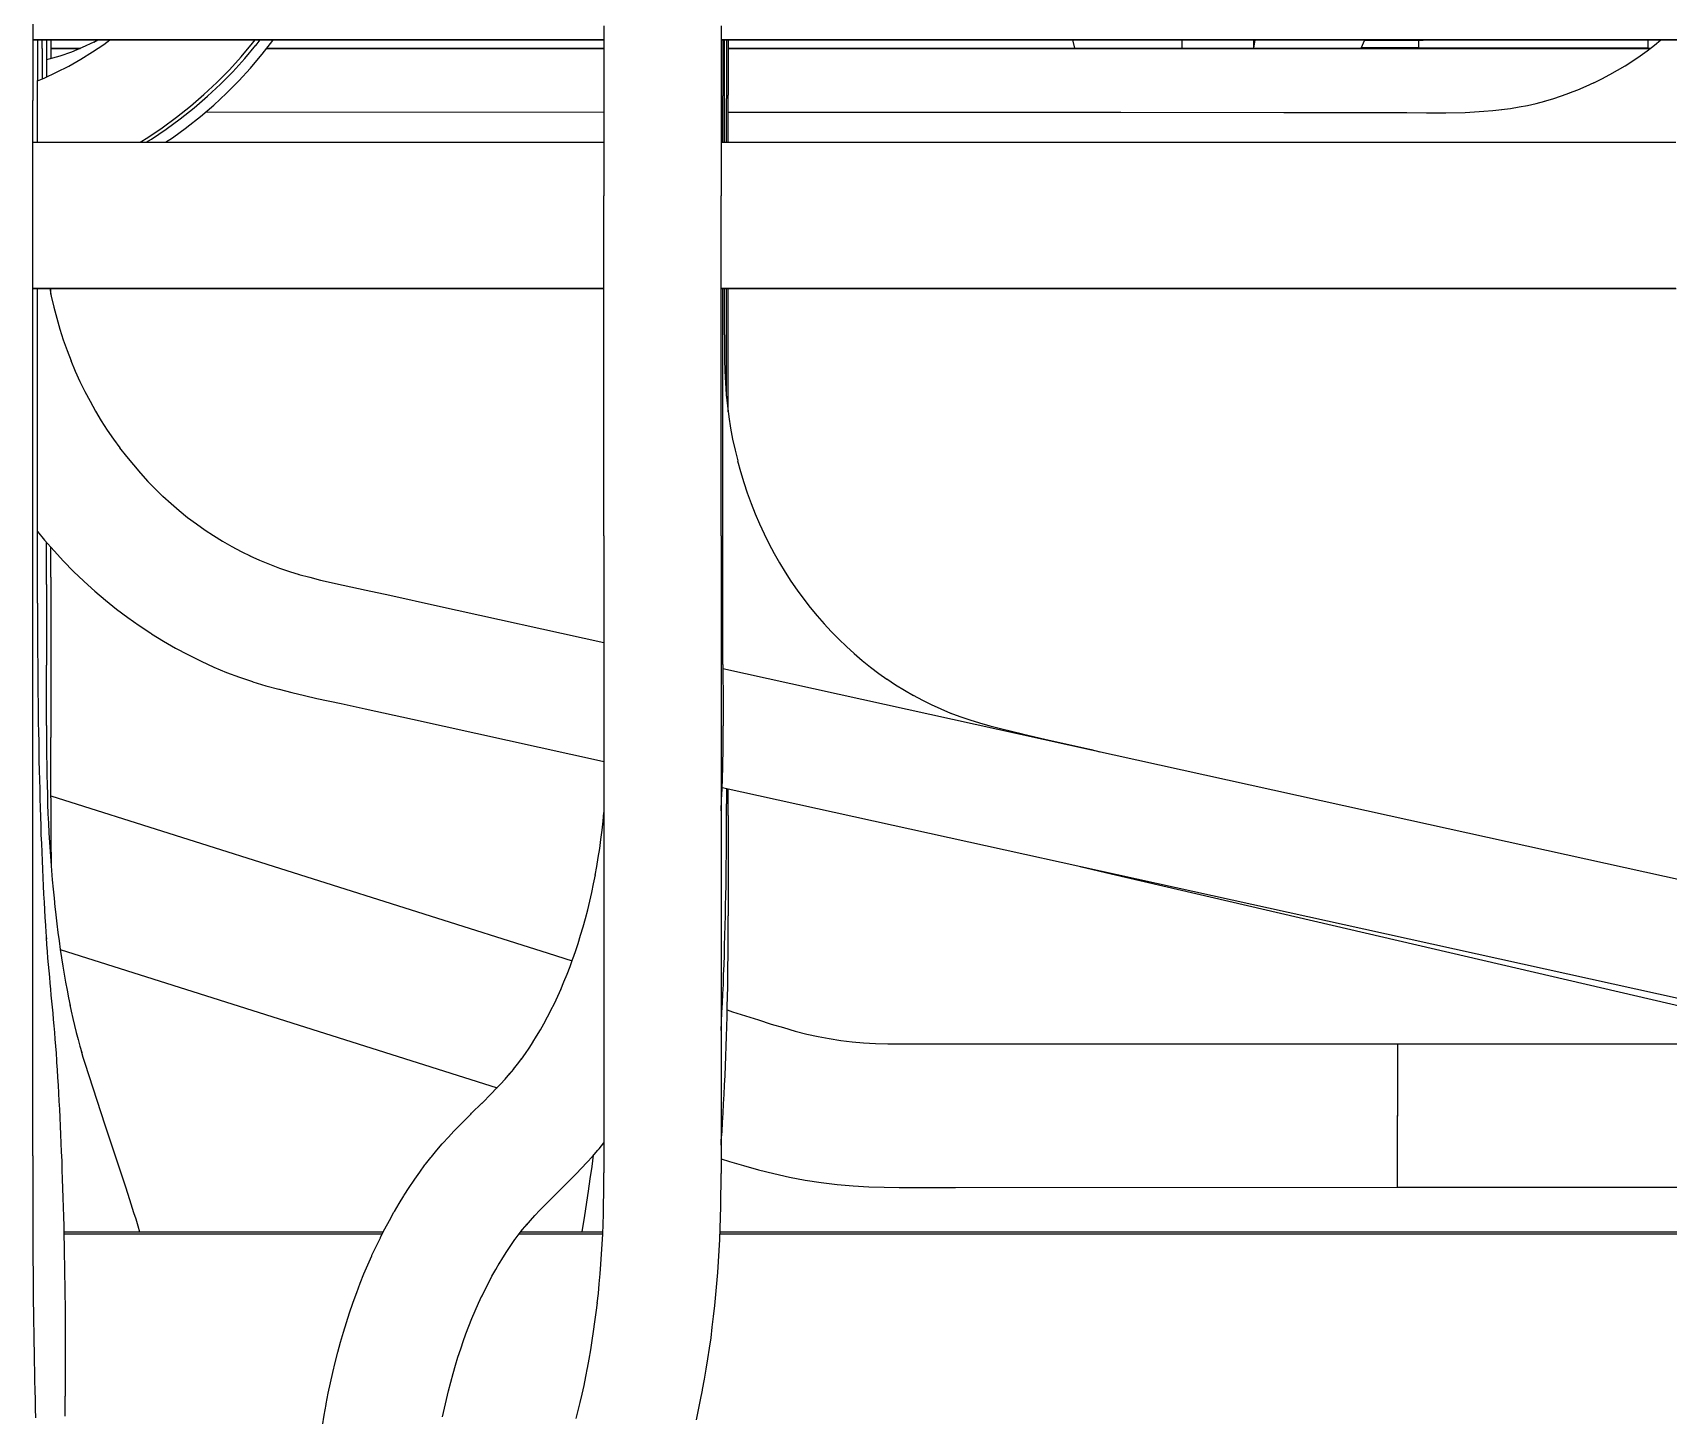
# Model space of a CAD drawing. Header units: millimetres. Extents: x -253 to 258, y -315 to 312.
# Drawn here: x -78.9 to 34.1, y -65.8 to 29.8 of the extents above; entities that cross this region are included whole.
import ezdxf

# ---------------------------------------------------------------- set-up
doc = ezdxf.new("R2010")
doc.units = ezdxf.units.MM
doc.layers.add('VISIBLE', color=7, linetype='Continuous')

msp = doc.modelspace()

# ---------------------------------------------------------------- linework, layer by layer
at = {"layer": 'VISIBLE'}
for p, q in [((-78.89, 30.94), (-78.89, 28.02)), ((-39.45, 30.25), (-39.45, 18.51)), ((-31.35, 30.25), (-31.35, 18.51)), ((-78.89, 29.32), (-39.45, 29.32)), ((-78.89, 29.3), (-39.45, 29.3)), ((-78.89, 29.3), (-39.45, 29.3)), ((-78.89, 29.29), (-39.45, 29.29)), ((-78.55, 29.29), (-78.55, 29.26)), ((-78.55, 29.26), (-78.55, 26.48)), ((-78.24, 28.7), (-78.24, 29.29)), ((-78.24, 28.7), (-78.24, 26.59)), ((-77.94, 29.29), (-77.94, 27.91)), ((-77.64, 29.29), (-77.64, 28.14)), ((-77.64, 28.72), (-75.58, 28.72)), ((-77.64, 28.71), (-75.61, 28.71)), ((-77.64, 28.7), (-75.62, 28.7)), ((-77.64, 28.69), (-75.65, 28.69)), ((-77, 28.19), (-76.18, 28.47)), ((-76.2, 28.47), (-75.45, 28.78)), ((-76.18, 28.47), (-76.18, 28.47)), ((-75.57, 27.95), (-74.77, 28.45)), ((-75.45, 28.78), (-74.65, 29.15)), ((-74.77, 28.45), (-73.99, 28.97)), ((-74.67, 29.14), (-74.4, 29.29)), ((-74.65, 29.15), (-74.65, 29.15)), ((-73.99, 28.97), (-73.56, 29.29)), ((-64.49, 28.12), (-63.7, 29.06)), ((-64.25, 27.99), (-63.47, 28.92)), ((-63.85, 27.34), (-63.07, 28.27)), ((-63.7, 29.06), (-63.52, 29.29)), ((-63.7, 29.06), (-63.7, 29.06)), ((-63.47, 28.92), (-63.46, 28.93)), ((-63.46, 28.93), (-63.18, 29.29)), ((-63.07, 28.27), (-63.05, 28.29)), ((-63.05, 28.29), (-62.31, 29.25)), ((-62.74, 28.69), (-39.45, 28.69)), ((-62.73, 28.71), (-39.45, 28.71)), ((-62.73, 28.7), (-39.45, 28.7)), ((-62.72, 28.72), (-39.45, 28.72)), ((-62.31, 29.25), (-62.28, 29.29)), ((-31.35, 29.32), (232.5, 29.32)), ((-31.35, 29.3), (212.15, 29.3)), ((-31.35, 29.3), (212.2, 29.3)), ((-31.35, 29.29), (212.07, 29.29)), ((-31.22, 29.29), (-31.22, 28.23)), ((-31.1, 26.61), (-31.1, 29.29)), ((-30.97, 29.29), (-30.97, 28.03)), ((-30.86, 29.29), (-30.86, 28.23)), ((-30.86, 28.72), (32.86, 28.72)), ((-30.86, 28.71), (32.84, 28.71)), ((-30.86, 28.7), (32.83, 28.7)), ((-30.86, 28.69), (32.82, 28.69)), ((-7.07, 29.29), (-6.93, 28.72)), ((0.5, 28.72), (0.5, 29.29)), ((5.45, 28.72), (5.45, 29.29)), ((5.45, 28.72), (5.55, 29.29)), ((12.87, 28.72), (13.13, 29.29)), ((12.89, 28.75), (16.85, 28.75)), ((13.11, 29.26), (17.15, 29.26)), ((16.84, 28.73), (16.85, 28.75)), ((16.84, 28.73), (32.69, 28.73)), ((16.85, 28.75), (16.85, 29.26)), ((17.15, 29.26), (17.16, 29.28)), ((17.16, 29.28), (33.32, 29.28)), ((32.13, 28.19), (32.63, 28.54)), ((32.63, 28.54), (33.12, 28.92)), ((32.68, 28.72), (32.69, 28.73)), ((32.69, 28.73), (32.69, 29.28)), ((33.12, 28.92), (33.57, 29.29)), ((33.32, 29.28), (33.32, 29.29)), ((-78.89, 28.02), (-78.89, 25.1)), ((-77.94, 27.92), (-77.75, 27.97)), ((-77.94, 27.91), (-77.94, 26.73)), ((-77.76, 27.97), (-77, 28.19)), ((-77.75, 27.97), (-77.75, 27.97)), ((-77.64, 28.14), (-77.64, 28)), ((-77.24, 27.05), (-76.4, 27.48)), ((-76.4, 27.48), (-75.57, 27.95)), ((-66.17, 26.34), (-65.31, 27.21)), ((-65.31, 27.21), (-64.49, 28.12)), ((-65.07, 27.09), (-64.25, 27.99)), ((-64.66, 26.45), (-63.85, 27.34)), ((-31.22, 28.23), (-31.22, 25.43)), ((-30.97, 28.03), (-30.97, 25.24)), ((-30.86, 28.23), (-30.86, 25.46)), ((30.04, 26.89), (30.58, 27.2)), ((30.57, 27.19), (31.1, 27.5)), ((30.58, 27.2), (30.58, 27.2)), ((31.1, 27.5), (31.62, 27.84)), ((31.62, 27.84), (32.14, 28.19)), ((32.14, 28.19), (32.14, 28.19)), ((-78.55, 26.46), (-78.09, 26.65)), ((-78.55, 22.21), (-78.55, 26.48)), ((-78.09, 26.65), (-77.24, 27.05)), ((-67.07, 25.51), (-66.17, 26.34)), ((-66.82, 25.39), (-65.93, 26.22)), ((-65.93, 26.22), (-65.07, 27.09)), ((-65.51, 25.6), (-64.66, 26.45)), ((-31.1, 22.21), (-31.1, 26.61)), ((27.83, 25.84), (28.4, 26.08)), ((28.4, 26.08), (28.96, 26.34)), ((28.94, 26.33), (29.49, 26.6)), ((28.96, 26.34), (28.96, 26.34)), ((29.49, 26.6), (30.04, 26.89)), ((-78.89, 19.27), (-78.89, 25.1)), ((-67.99, 24.71), (-67.07, 25.51)), ((-67.74, 24.59), (-66.82, 25.39)), ((-66.39, 24.78), (-65.51, 25.6)), ((-31.22, 22.21), (-31.22, 25.43)), ((-30.97, 22.21), (-30.97, 25.24)), ((-30.86, 22.21), (-30.86, 25.46)), ((24.36, 24.76), (24.96, 24.9)), ((24.96, 24.9), (25.55, 25.06)), ((25.53, 25.05), (26.11, 25.22)), ((25.55, 25.06), (25.55, 25.06)), ((26.11, 25.22), (26.7, 25.42)), ((26.7, 25.42), (27.28, 25.62)), ((27.26, 25.62), (27.83, 25.84)), ((27.28, 25.62), (27.28, 25.62)), ((-69.94, 23.22), (-68.95, 23.94)), ((-69.68, 23.11), (-68.7, 23.83)), ((-68.95, 23.94), (-67.99, 24.71)), ((-68.7, 23.83), (-67.74, 24.59)), ((-68.24, 23.25), (-67.3, 23.99)), ((-67.3, 23.99), (-66.39, 24.78)), ((-66.93, 24.31), (-39.45, 24.3)), ((-30.86, 24.3), (-26.27, 24.3)), ((-26.27, 24.3), (-3.74, 24.29)), ((-3.74, 24.29), (7.52, 24.28)), ((7.52, 24.28), (13.16, 24.28)), ((13.16, 24.28), (15.98, 24.26)), ((15.98, 24.26), (16.03, 24.26)), ((16.03, 24.26), (17.42, 24.25)), ((17.37, 24.25), (18.72, 24.25)), ((17.42, 24.25), (17.42, 24.25)), ((18.72, 24.25), (20.05, 24.28)), ((20.05, 24.28), (21.33, 24.35)), ((21.33, 24.35), (21.96, 24.4)), ((21.96, 24.4), (22.59, 24.47)), ((22.56, 24.47), (23.18, 24.55)), ((22.59, 24.47), (22.59, 24.47)), ((23.18, 24.55), (23.78, 24.65)), ((23.78, 24.65), (24.36, 24.76)), ((23.78, 24.65), (23.78, 24.65)), ((-70.95, 22.53), (-69.94, 23.22)), ((-70.69, 22.43), (-69.68, 23.11)), ((-69.24, 22.52), (-68.28, 23.23)), ((-68.28, 23.23), (-68.24, 23.25)), ((-78.89, 22.21), (-78.25, 22.21)), ((-78.25, 22.21), (-77.11, 22.21)), ((-77.11, 22.21), (-75.97, 22.21)), ((-75.97, 22.21), (-74.84, 22.21)), ((-74.84, 22.21), (-72.56, 22.21)), ((-72.56, 22.21), (-70.28, 22.21)), ((-71.48, 22.21), (-70.95, 22.53)), ((-71.05, 22.21), (-70.69, 22.43)), ((-70.28, 22.21), (-65.72, 22.21)), ((-69.72, 22.21), (-69.24, 22.52)), ((-65.72, 22.21), (-56.6, 22.21)), ((-56.6, 22.21), (-39.45, 22.21)), ((-31.35, 22.21), (34.59, 22.21)), ((-78.89, -27.41), (-78.89, 19.27)), ((-39.45, -4.99), (-39.45, 18.51)), ((-31.35, -4.99), (-31.35, 18.51)), ((-78.89, 12.12), (-78.26, 12.12)), ((-78.89, 12.11), (-74.8, 12.11)), ((-78.55, -6.86), (-78.55, 12.11)), ((-78.26, 12.12), (-77.12, 12.12)), ((-77.71, 12.11), (-77.61, 11.58)), ((-77.64, 11.71), (-77.64, 12.11)), ((-77.61, 11.58), (-77.43, 10.82)), ((-77.12, 12.12), (-75.98, 12.12)), ((-75.98, 12.12), (-74.84, 12.12)), ((-74.84, 12.12), (-72.56, 12.12)), ((-74.8, 12.11), (-73.68, 12.11)), ((-73.68, 12.11), (-72.56, 12.11)), ((-72.56, 12.12), (-70.28, 12.12)), ((-72.56, 12.11), (-71.44, 12.11)), ((-71.44, 12.11), (-70.32, 12.11)), ((-70.32, 12.11), (-69.2, 12.11)), ((-70.28, 12.12), (-65.72, 12.12)), ((-69.2, 12.11), (-68.08, 12.11)), ((-68.08, 12.11), (-66.95, 12.11)), ((-66.95, 12.11), (-65.81, 12.11)), ((-65.81, 12.11), (-64.67, 12.11)), ((-65.72, 12.12), (-56.6, 12.12)), ((-64.67, 12.11), (-63.53, 12.11)), ((-63.53, 12.11), (-62.39, 12.11)), ((-62.39, 12.11), (-61.25, 12.11)), ((-61.25, 12.11), (-58.97, 12.11)), ((-58.97, 12.11), (-57.83, 12.11)), ((-57.83, 12.11), (-56.68, 12.11)), ((-56.68, 12.11), (-39.45, 12.11)), ((-56.6, 12.12), (-39.45, 12.12)), ((-31.35, 12.12), (34.59, 12.12)), ((-31.35, 12.11), (34.62, 12.11)), ((-31.22, -8.27), (-31.22, 12.11)), ((-31.11, 10.63), (-31.1, 12.11)), ((-30.97, 4.67), (-30.97, 12.11)), ((-30.86, 3.59), (-30.86, 12.11)), ((-77.43, 10.82), (-77.23, 10.06)), ((-31.11, 8.9), (-31.11, 10.63)), ((-77.23, 10.06), (-77.02, 9.3)), ((-77.02, 9.3), (-76.78, 8.56)), ((-76.78, 8.56), (-76.52, 7.82)), ((-31.11, 8.9), (-31.1, 7.21)), ((-76.52, 7.82), (-76.24, 7.11)), ((-76.25, 7.12), (-76.25, 7.12)), ((-76.25, 7.12), (-75.95, 6.4)), ((-31.1, 7.21), (-31.08, 6.39)), ((-75.95, 6.4), (-75.63, 5.69)), ((-75.63, 5.69), (-75.29, 4.99)), ((-31.08, 6.39), (-31.04, 5.58)), ((-75.29, 4.99), (-74.93, 4.31)), ((-31.04, 5.58), (-30.99, 4.79)), ((-30.99, 4.79), (-30.91, 4)), ((-74.93, 4.31), (-74.55, 3.63)), ((-74.55, 3.63), (-74.16, 2.97)), ((-30.91, 4), (-30.81, 3.23)), ((-74.16, 2.97), (-73.74, 2.32)), ((-73.74, 2.32), (-73.31, 1.69)), ((-30.81, 3.23), (-30.69, 2.46)), ((-30.69, 2.46), (-30.55, 1.7)), ((-73.31, 1.69), (-72.88, 1.09)), ((-30.55, 1.7), (-30.38, 0.94)), ((-72.89, 1.1), (-72.89, 1.1)), ((-72.89, 1.1), (-72.42, 0.5)), ((-72.42, 0.5), (-71.94, -0.09)), ((-30.38, 0.94), (-30.2, 0.19)), ((-30.21, 0.2), (-30.21, 0.2)), ((-30.21, 0.2), (-30, -0.55)), ((-71.94, -0.09), (-71.44, -0.66)), ((-71.44, -0.66), (-70.93, -1.22)), ((-30, -0.55), (-29.78, -1.29)), ((-70.93, -1.22), (-70.4, -1.76)), ((-70.4, -1.76), (-69.87, -2.28)), ((-69.9, -2.25), (-69.9, -2.25)), ((-69.9, -2.25), (-69.34, -2.75)), ((-29.78, -1.29), (-29.54, -2.02)), ((-29.54, -2.02), (-29.27, -2.74)), ((-69.34, -2.75), (-68.77, -3.24)), ((-68.77, -3.24), (-68.19, -3.71)), ((-29.27, -2.74), (-28.99, -3.46)), ((-68.19, -3.71), (-67.59, -4.16)), ((-67.59, -4.16), (-66.98, -4.59)), ((-28.99, -3.46), (-28.69, -4.16)), ((-28.69, -4.16), (-28.38, -4.84)), ((-78.55, -4.69), (-78.07, -5.28)), ((-78.07, -5.28), (-77.42, -6.02)), ((-77.94, -8.34), (-77.94, -5.43)), ((-66.98, -4.59), (-66.41, -4.96)), ((-66.41, -4.96), (-66.41, -4.96)), ((-66.41, -4.96), (-65.78, -5.35)), ((-65.78, -5.35), (-65.14, -5.72)), ((-39.45, -4.99), (-39.45, -28.48)), ((-31.35, -4.99), (-31.35, -28.48)), ((-28.38, -4.84), (-28.38, -4.84)), ((-28.38, -4.84), (-28.04, -5.52)), ((-28.04, -5.52), (-27.68, -6.2)), ((-77.64, -7.85), (-77.64, -5.77)), ((-77.42, -6.02), (-76.76, -6.74)), ((-76.76, -6.74), (-76.07, -7.44)), ((-65.14, -5.72), (-64.49, -6.07)), ((-64.49, -6.07), (-63.83, -6.39)), ((-63.89, -6.37), (-63.89, -6.37)), ((-63.89, -6.37), (-63.22, -6.67)), ((-63.22, -6.67), (-62.54, -6.95)), ((-27.68, -6.2), (-27.31, -6.86)), ((-78.55, -8.25), (-78.55, -6.86)), ((-77.64, -7.85), (-77.63, -18.93)), ((-76.07, -7.44), (-75.37, -8.12)), ((-62.54, -6.95), (-61.85, -7.21)), ((-61.85, -7.21), (-61.15, -7.45)), ((-61.15, -7.45), (-60.49, -7.65)), ((-60.5, -7.65), (-60.5, -7.65)), ((-60.5, -7.65), (-59.76, -7.85)), ((-59.76, -7.85), (-59.01, -8.04)), ((-27.31, -6.86), (-26.92, -7.5)), ((-26.93, -7.49), (-26.93, -7.49)), ((-26.93, -7.49), (-26.52, -8.12)), ((-78.55, -9.64), (-78.55, -8.25)), ((-77.94, -8.34), (-77.94, -13.92)), ((-75.37, -8.12), (-75.33, -8.15)), ((-75.33, -8.15), (-74.61, -8.81)), ((-74.61, -8.81), (-73.86, -9.44)), ((-59.01, -8.04), (-57.46, -8.39)), ((-57.46, -8.39), (-55.85, -8.74)), ((-55.85, -8.74), (-54.22, -9.09)), ((-31.22, -13.88), (-31.22, -8.27)), ((-26.52, -8.12), (-26.09, -8.75)), ((-26.09, -8.75), (-25.64, -9.35)), ((-78.55, -9.64), (-78.55, -11.02)), ((-73.86, -9.44), (-73.11, -10.05)), ((-73.11, -10.05), (-72.33, -10.63)), ((-54.22, -9.09), (-50.93, -9.82)), ((-50.93, -9.82), (-39.45, -12.35)), ((-25.64, -9.35), (-25.2, -9.93)), ((-25.2, -9.93), (-25.2, -9.93)), ((-25.2, -9.93), (-24.72, -10.51)), ((-78.55, -11.02), (-78.55, -12.4)), ((-72.33, -10.63), (-71.54, -11.19)), ((-71.54, -11.19), (-70.73, -11.72)), ((-24.72, -10.51), (-24.23, -11.07)), ((-24.23, -11.07), (-23.74, -11.6)), ((-78.55, -12.4), (-78.55, -13.09)), ((-70.73, -11.72), (-70.68, -11.76)), ((-70.68, -11.76), (-69.86, -12.26)), ((-69.86, -12.26), (-69.03, -12.74)), ((-23.74, -11.59), (-23.74, -11.59)), ((-23.74, -11.59), (-23.22, -12.12)), ((-23.22, -12.12), (-22.69, -12.64)), ((-78.55, -13.09), (-78.54, -13.78)), ((-69.03, -12.74), (-68.18, -13.19)), ((-68.18, -13.19), (-67.31, -13.62)), ((-22.69, -12.64), (-22.16, -13.12)), ((-22.16, -13.11), (-22.16, -13.11)), ((-22.16, -13.11), (-21.6, -13.59)), ((-78.54, -13.78), (-78.54, -14.47)), ((-78.54, -14.47), (-78.54, -15.16)), ((-77.94, -16.71), (-77.94, -13.92)), ((-67.31, -13.62), (-67.25, -13.65)), ((-67.25, -13.65), (-66.38, -14.05)), ((-66.38, -14.05), (-65.5, -14.42)), ((-65.5, -14.42), (-64.61, -14.75)), ((-31.22, -13.88), (-31.21, -16.69)), ((-31.22, -14.16), (14.79, -24.3)), ((-21.6, -13.59), (-21.03, -14.05)), ((-21.03, -14.05), (-20.44, -14.49)), ((-20.44, -14.49), (-19.89, -14.88)), ((-78.54, -15.16), (-78.53, -15.84)), ((-64.61, -14.75), (-63.72, -15.06)), ((-63.72, -15.06), (-63.68, -15.07)), ((-63.68, -15.07), (-62.79, -15.34)), ((-62.79, -15.34), (-61.9, -15.59)), ((-61.9, -15.59), (-61.87, -15.59)), ((-61.87, -15.59), (-60.99, -15.82)), ((-19.9, -14.87), (-19.9, -14.87)), ((-19.9, -14.87), (-19.29, -15.27)), ((-19.29, -15.27), (-18.67, -15.66)), ((-18.67, -15.66), (-18.05, -16.01)), ((-78.53, -15.84), (-78.52, -16.52)), ((-78.52, -16.52), (-78.52, -17.2)), ((-77.94, -18.09), (-77.94, -16.71)), ((-60.99, -15.82), (-60.12, -16.02)), ((-60.12, -16.02), (-59.27, -16.22)), ((-59.27, -16.22), (-57.59, -16.58)), ((-57.59, -16.58), (-55.94, -16.93)), ((-55.94, -16.93), (-52.67, -17.66)), ((-31.21, -16.69), (-31.21, -18.11)), ((-18.07, -16), (-18.07, -16)), ((-18.07, -16), (-17.44, -16.34)), ((-17.44, -16.34), (-16.8, -16.66)), ((-16.83, -16.65), (-16.83, -16.65)), ((-16.83, -16.65), (-16.17, -16.95)), ((-78.52, -17.2), (-78.51, -17.87)), ((-78.51, -17.87), (-78.5, -18.55)), ((-52.67, -17.66), (-39.54, -20.55)), ((-16.17, -16.95), (-15.51, -17.23)), ((-15.54, -17.21), (-15.54, -17.21)), ((-15.54, -17.21), (-14.86, -17.47)), ((-14.86, -17.47), (-14.17, -17.7)), ((-14.17, -17.7), (-13.49, -17.91)), ((-13.5, -17.91), (-13.5, -17.91)), ((-13.5, -17.91), (-12.78, -18.11)), ((-78.5, -18.55), (-78.48, -19.22)), ((-77.94, -18.09), (-77.94, -19.47)), ((-77.64, -21.7), (-77.63, -18.93)), ((-31.21, -19.54), (-31.21, -18.11)), ((-12.78, -18.11), (-12.04, -18.31)), ((-12.04, -18.31), (-10.53, -18.67)), ((-10.55, -18.67), (-10.55, -18.67)), ((-10.55, -18.67), (-8.98, -19.03)), ((-8.98, -19.03), (-5.78, -19.76)), ((-78.48, -19.22), (-78.47, -19.88)), ((-78.47, -19.88), (-78.46, -20.54)), ((-77.94, -19.47), (-77.93, -20.15)), ((-77.93, -20.15), (-77.92, -20.83)), ((-31.23, -21), (-31.21, -19.54)), ((-5.78, -19.76), (-5.18, -19.9)), ((-78.46, -20.54), (-78.44, -21.2)), ((-78.44, -21.2), (-78.43, -21.85)), ((-77.92, -20.83), (-77.91, -21.51)), ((-39.54, -20.55), (-39.45, -20.57)), ((-31.25, -21.74), (-31.23, -21)), ((-78.43, -21.85), (-78.41, -22.5)), ((-78.41, -22.5), (-78.4, -23.14)), ((-77.91, -21.51), (-77.9, -22.19)), ((-77.9, -22.19), (-77.88, -22.86)), ((-77.64, -23.08), (-77.64, -21.7)), ((-31.31, -23.23), (-31.27, -22.49)), ((-31.27, -22.49), (-31.25, -21.74)), ((-31.27, -22.38), (13.05, -32.15)), ((-30.97, -22.44), (-30.97, -23.51)), ((-30.86, -24.32), (-30.86, -22.47)), ((-78.4, -23.14), (-78.38, -23.78)), ((-77.88, -22.86), (-77.86, -23.53)), ((-77.86, -23.53), (-77.84, -24.19)), ((-77.64, -22.95), (-43.3, -33.82)), ((-77.64, -23.08), (-77.64, -24.45)), ((-31.35, -23.98), (-31.31, -23.23)), ((-30.97, -24.91), (-30.97, -23.51)), ((-78.38, -23.78), (-78.36, -24.41)), ((-78.36, -24.41), (-78.34, -25.03)), ((-77.84, -24.19), (-77.81, -24.85)), ((-77.81, -24.85), (-77.77, -25.51)), ((-77.64, -24.45), (-77.63, -25.81)), ((-39.57, -25.33), (-39.5, -24.7)), ((-39.5, -24.7), (-39.45, -24.11)), ((-30.86, -24.32), (-30.85, -27.09)), ((14.79, -24.3), (41.11, -30.11)), ((-78.34, -25.03), (-78.32, -25.64)), ((-78.32, -25.64), (-78.29, -26.25)), ((-77.77, -25.51), (-77.73, -26.17)), ((-77.63, -25.81), (-77.63, -26.49)), ((-39.73, -26.59), (-39.65, -25.96)), ((-39.65, -25.96), (-39.57, -25.33)), ((-30.98, -26.32), (-30.97, -24.91)), ((-78.29, -26.25), (-78.27, -26.85)), ((-78.27, -26.85), (-78.25, -27.45)), ((-77.73, -26.17), (-77.69, -26.82)), ((-77.69, -26.82), (-77.64, -27.47)), ((-77.63, -26.49), (-77.62, -27.17)), ((-39.83, -27.22), (-39.73, -26.59)), ((-30.99, -27.72), (-30.98, -27.02)), ((-30.98, -27.02), (-30.98, -26.32)), ((-30.85, -27.09), (-30.85, -29.86)), ((-78.89, -39.08), (-78.89, -27.41)), ((-78.25, -27.45), (-78.22, -28.03)), ((-78.22, -28.03), (-78.19, -28.61)), ((-77.64, -27.47), (-77.59, -28.12)), ((-77.62, -27.17), (-77.61, -27.84)), ((-77.61, -27.84), (-77.61, -27.92)), ((-77.59, -28.12), (-77.54, -28.76)), ((-40.04, -28.44), (-39.93, -27.84)), ((-39.93, -27.84), (-39.83, -27.22)), ((-30.99, -28.42), (-30.99, -27.72)), ((-6.54, -27.83), (-4.4, -28.33)), ((-78.19, -28.61), (-78.17, -29.18)), ((-78.17, -29.18), (-78.14, -29.74)), ((-77.54, -28.76), (-77.48, -29.39)), ((-40.28, -29.63), (-40.15, -29.03)), ((-40.15, -29.03), (-40.03, -28.42)), ((-40.03, -28.42), (-40.03, -28.42)), ((-39.45, -28.48), (-39.45, -40.22)), ((-31.35, -28.48), (-31.35, -40.22)), ((-31.01, -29.83), (-31, -29.13)), ((-31, -29.13), (-30.99, -28.42)), ((-4.4, -28.33), (46.93, -40.29)), ((-78.14, -29.74), (-78.11, -30.29)), ((-78.11, -30.29), (-78.08, -30.83)), ((-77.48, -29.39), (-77.42, -30.02)), ((-77.42, -30.02), (-77.36, -30.64)), ((-40.56, -30.83), (-40.42, -30.23)), ((-40.42, -30.23), (-40.28, -29.63)), ((-31.03, -30.53), (-31.01, -29.83)), ((-30.85, -29.86), (-30.85, -31.24)), ((-78.08, -30.83), (-78.05, -31.36)), ((-78.05, -31.36), (-78.02, -31.88)), ((-77.36, -30.59), (-77.3, -31.18)), ((-77.36, -30.64), (-77.36, -30.64)), ((-77.3, -31.18), (-77.22, -31.79)), ((-40.88, -32), (-40.72, -31.42)), ((-40.72, -31.42), (-40.56, -30.83)), ((-31.06, -31.91), (-31.04, -31.22)), ((-31.04, -31.22), (-31.03, -30.53)), ((-30.85, -31.94), (-30.85, -31.24)), ((-78.02, -31.88), (-77.98, -32.39)), ((-77.98, -32.39), (-77.95, -32.85)), ((-77.96, -32.75), (-77.96, -32.75)), ((-77.96, -32.75), (-77.93, -33.23)), ((-77.22, -31.79), (-77.15, -32.39)), ((-77.15, -32.39), (-77.07, -32.98)), ((-41.22, -33.15), (-41.05, -32.58)), ((-41.05, -32.58), (-40.88, -32)), ((-31.1, -33.29), (-31.08, -32.6)), ((-31.08, -32.6), (-31.06, -31.91)), ((-30.86, -32.64), (-30.85, -31.94)), ((-30.86, -33.34), (-30.86, -32.64)), ((13.05, -32.15), (39.39, -37.96)), ((-77.93, -33.23), (-77.89, -33.7)), ((-77.89, -33.7), (-77.86, -34.16)), ((-77.07, -32.98), (-76.99, -33.57)), ((-76.99, -33.57), (-76.9, -34.15)), ((-76.99, -33.57), (-46.81, -43.12)), ((-43.3, -33.82), (-41.63, -34.35)), ((-41.58, -34.21), (-41.41, -33.71)), ((-41.41, -33.71), (-41.22, -33.15)), ((-31.12, -33.97), (-31.1, -33.29)), ((-30.86, -34.04), (-30.86, -33.34)), ((-77.86, -34.16), (-77.82, -34.61)), ((-77.82, -34.61), (-77.78, -35.05)), ((-76.9, -34.15), (-76.81, -34.72)), ((-76.81, -34.72), (-76.72, -35.28)), ((-41.98, -35.28), (-41.77, -34.74)), ((-41.77, -34.74), (-41.58, -34.19)), ((-41.58, -34.19), (-41.58, -34.19)), ((-31.17, -35.31), (-31.14, -34.64)), ((-31.14, -34.64), (-31.12, -33.97)), ((-30.88, -35.43), (-30.87, -34.74)), ((-30.87, -34.74), (-30.86, -34.04)), ((-77.78, -35.05), (-77.74, -35.48)), ((-77.74, -35.48), (-77.71, -35.9)), ((-77.71, -35.9), (-77.67, -36.31)), ((-76.72, -35.28), (-76.62, -35.83)), ((-76.62, -35.83), (-76.52, -36.38)), ((-42.42, -36.33), (-42.2, -35.81)), ((-42.2, -35.81), (-41.98, -35.28)), ((-31.22, -36.63), (-31.19, -35.98)), ((-31.19, -35.98), (-31.17, -35.31)), ((-30.9, -36.83), (-30.89, -36.13)), ((-30.89, -36.13), (-30.88, -35.43)), ((-77.67, -36.31), (-77.63, -36.73)), ((-77.63, -36.73), (-77.55, -37.56)), ((-76.52, -36.38), (-76.42, -36.91)), ((-76.42, -36.91), (-76.31, -37.44)), ((-42.86, -37.3), (-42.63, -36.8)), ((-42.63, -36.8), (-42.4, -36.28)), ((-42.4, -36.28), (-42.4, -36.28)), ((-31.25, -37.29), (-31.22, -36.63)), ((-30.92, -37.52), (-30.9, -36.83)), ((-77.55, -37.56), (-77.51, -37.98)), ((-77.51, -37.98), (-77.47, -38.41)), ((-76.32, -37.39), (-76.23, -37.83)), ((-76.31, -37.44), (-76.31, -37.44)), ((-76.23, -37.83), (-76.12, -38.34)), ((-76.12, -38.34), (-76, -38.83)), ((-43.59, -38.7), (-43.33, -38.23)), ((-43.33, -38.23), (-43.08, -37.75)), ((-43.1, -37.77), (-42.86, -37.3)), ((-43.08, -37.75), (-43.08, -37.75)), ((-31.32, -38.57), (-31.29, -37.93)), ((-31.29, -37.93), (-31.25, -37.29)), ((-30.95, -38.9), (-30.93, -38.21)), ((-30.93, -38.21), (-30.92, -37.52)), ((-30.92, -37.75), (-30.55, -37.87)), ((-30.55, -37.87), (-28.76, -38.44)), ((-78.89, -44.91), (-78.89, -39.08)), ((-77.47, -38.41), (-77.43, -38.85)), ((-77.43, -38.85), (-77.39, -39.31)), ((-77.39, -39.31), (-77.36, -39.77)), ((-76, -38.83), (-75.88, -39.31)), ((-75.88, -39.31), (-75.76, -39.78)), ((-44.09, -39.57), (-43.82, -39.11)), ((-43.82, -39.12), (-43.59, -38.7)), ((-43.82, -39.11), (-43.82, -39.11)), ((-31.35, -39.16), (-31.32, -38.57)), ((-30.97, -39.58), (-30.95, -38.9)), ((-28.76, -38.44), (-27.88, -38.72)), ((-27.88, -38.72), (-27.04, -38.97)), ((-27.04, -38.97), (-26.22, -39.21)), ((-26.22, -39.21), (-25.43, -39.41)), ((-25.43, -39.41), (-24.65, -39.58)), ((-77.36, -39.77), (-77.32, -40.25)), ((-77.32, -40.25), (-77.28, -40.74)), ((-75.76, -39.78), (-75.64, -40.24)), ((-75.64, -40.24), (-75.51, -40.69)), ((-75.54, -40.58), (-75.42, -41)), ((-44.86, -40.76), (-44.61, -40.39)), ((-44.61, -40.39), (-44.33, -39.96)), ((-44.34, -39.97), (-44.09, -39.57)), ((-44.33, -39.96), (-44.33, -39.96)), ((-39.45, -40.22), (-39.44, -46.1)), ((-31.35, -40.22), (-31.35, -46.09)), ((-31.02, -40.94), (-30.99, -40.26)), ((-30.99, -40.26), (-30.97, -39.58)), ((-24.65, -39.58), (-23.87, -39.73)), ((-23.87, -39.73), (-23.08, -39.85)), ((-23.08, -39.85), (-22.29, -39.95)), ((-22.29, -39.95), (-21.5, -40.02)), ((-21.5, -40.02), (-20.68, -40.06)), ((-20.68, -40.06), (-19.83, -40.08)), ((-19.83, -40.08), (-18.94, -40.09)), ((-18.94, -40.09), (-17.09, -40.09)), ((-17.09, -40.09), (-15.19, -40.09)), ((-15.19, -40.09), (-7.54, -40.08)), ((-7.54, -40.08), (0.1, -40.08)), ((0.1, -40.08), (15.38, -40.08)), ((15.38, -40.08), (15.38, -40.08)), ((15.38, -40.08), (15.38, -40.08)), ((15.38, -40.08), (15.38, -40.11)), ((15.38, -40.08), (46.04, -40.08)), ((15.38, -40.11), (15.38, -40.18)), ((15.38, -40.12), (15.38, -40.14)), ((15.38, -40.12), (15.38, -40.12)), ((15.38, -40.18), (15.38, -40.31)), ((15.38, -40.22), (15.38, -40.24)), ((15.38, -40.24), (15.38, -40.27)), ((15.38, -40.31), (15.38, -40.47)), ((15.38, -40.38), (15.38, -40.42)), ((15.38, -40.42), (15.38, -40.45)), ((15.38, -40.47), (15.38, -40.69)), ((15.38, -40.63), (15.38, -40.67)), ((15.38, -40.67), (15.38, -40.68)), ((-77.28, -40.74), (-77.25, -41.24)), ((-77.25, -41.24), (-77.24, -41.38)), ((-77.24, -41.38), (-77.21, -41.89)), ((-75.51, -40.69), (-75.51, -40.69)), ((-75.42, -41), (-75.29, -41.43)), ((-75.29, -41.43), (-75.02, -42.28)), ((-45.68, -41.85), (-45.41, -41.5)), ((-45.41, -41.5), (-45.11, -41.11)), ((-45.14, -41.14), (-44.86, -40.75)), ((-45.11, -41.11), (-45.11, -41.11)), ((-44.86, -40.75), (-44.86, -40.75)), ((-31.07, -42.28), (-31.04, -41.61)), ((-31.04, -41.61), (-31.02, -40.94)), ((15.38, -40.69), (15.38, -40.94)), ((15.38, -40.94), (15.38, -41.23)), ((15.38, -40.96), (15.38, -40.97)), ((15.38, -40.97), (15.38, -41.05)), ((15.38, -41.23), (15.38, -41.56)), ((15.38, -41.28), (15.38, -41.31)), ((15.38, -41.31), (15.38, -41.42)), ((15.38, -41.56), (15.38, -41.93)), ((15.38, -41.63), (15.38, -41.68)), ((15.38, -41.68), (15.38, -41.81)), ((-77.21, -41.89), (-77.17, -42.42)), ((-77.17, -42.42), (-77.14, -42.95)), ((-75.02, -42.28), (-74.74, -43.13)), ((-46.87, -43.18), (-46.53, -42.82)), ((-46.58, -42.87), (-46.25, -42.52)), ((-46.53, -42.82), (-46.53, -42.82)), ((-46.25, -42.52), (-45.94, -42.15)), ((-45.98, -42.2), (-45.67, -41.83)), ((-45.94, -42.15), (-45.94, -42.15)), ((-45.67, -41.83), (-45.67, -41.83)), ((-31.1, -42.94), (-31.07, -42.28)), ((15.38, -41.93), (15.38, -42.32)), ((15.38, -42), (15.38, -42.07)), ((15.38, -42.07), (15.38, -42.21)), ((15.38, -42.32), (15.38, -42.74)), ((15.38, -42.4), (15.38, -42.47)), ((15.38, -42.47), (15.38, -42.61)), ((15.38, -42.74), (15.38, -43.18)), ((15.38, -42.81), (15.38, -42.88)), ((15.38, -42.88), (15.38, -43.04)), ((-77.14, -42.95), (-77.11, -43.49)), ((-77.11, -43.49), (-77.08, -44.05)), ((-77.08, -44.05), (-77.05, -44.61)), ((-74.74, -43.13), (-74.46, -43.98)), ((-74.46, -43.98), (-73.9, -45.69)), ((-47.88, -44.21), (-47.2, -43.53)), ((-47.2, -43.53), (-46.87, -43.18)), ((-31.17, -44.24), (-31.14, -43.59)), ((-31.14, -43.59), (-31.1, -42.94)), ((15.38, -43.18), (15.38, -43.64)), ((15.38, -43.23), (15.38, -43.27)), ((15.38, -43.27), (15.38, -43.59)), ((15.38, -43.64), (15.38, -44.12)), ((15.38, -43.65), (15.38, -43.66)), ((15.38, -43.66), (15.38, -44.04)), ((15.38, -44.04), (15.38, -44.07)), ((-78.89, -47.83), (-78.89, -44.91)), ((-77.05, -44.61), (-77.02, -45.18)), ((-77.02, -45.18), (-76.99, -45.77)), ((-49, -45.31), (-48.63, -44.94)), ((-48.63, -44.94), (-48.58, -44.89)), ((-48.58, -44.89), (-47.86, -44.18)), ((-47.86, -44.18), (-47.86, -44.18)), ((-31.24, -45.52), (-31.21, -44.88)), ((-31.21, -44.88), (-31.17, -44.24)), ((15.38, -44.12), (15.38, -44.6)), ((15.38, -44.22), (15.38, -44.39)), ((15.38, -44.39), (15.38, -44.52)), ((15.38, -44.6), (15.38, -45.09)), ((15.38, -44.65), (15.38, -44.73)), ((15.38, -44.73), (15.38, -45.05)), ((15.38, -45.08), (15.38, -45.05)), ((15.38, -45.57), (15.38, -45.09)), ((15.38, -45.37), (15.38, -45.11)), ((-76.99, -45.77), (-76.97, -46.36)), ((-73.9, -45.69), (-72.77, -49.13)), ((-50.18, -46.53), (-49.8, -46.13)), ((-49.8, -46.13), (-49.75, -46.08)), ((-49.75, -46.08), (-49.37, -45.69)), ((-49.37, -45.69), (-49, -45.31)), ((-39.44, -46.1), (-39.44, -47.56)), ((-31.35, -46.09), (-31.35, -47.57)), ((-31.33, -46.77), (-31.28, -46.14)), ((-31.28, -46.14), (-31.24, -45.52)), ((15.38, -45.52), (15.38, -45.37)), ((15.38, -46.05), (15.38, -45.57)), ((15.38, -45.71), (15.38, -45.61)), ((15.38, -46.04), (15.38, -45.71)), ((15.38, -46.07), (15.38, -46.05)), ((15.38, -46.52), (15.38, -46.05)), ((15.38, -46.44), (15.38, -46.07)), ((-76.97, -46.36), (-76.94, -46.96)), ((-76.94, -46.96), (-76.92, -47.56)), ((-51.35, -47.89), (-50.98, -47.44)), ((-50.98, -47.44), (-50.6, -47)), ((-50.6, -47), (-50.56, -46.95)), ((-50.56, -46.95), (-50.18, -46.53)), ((-40.23, -47.87), (-39.85, -47.44)), ((-39.85, -47.44), (-39.77, -47.34)), ((-39.77, -47.34), (-39.44, -46.94)), ((-31.35, -47.1), (-31.33, -46.77)), ((15.38, -46.49), (15.38, -46.44)), ((15.38, -46.98), (15.38, -46.52)), ((15.38, -46.83), (15.38, -46.62)), ((15.38, -46.91), (15.38, -46.83)), ((15.38, -47.42), (15.38, -46.98)), ((15.38, -47.23), (15.38, -47.08)), ((15.38, -47.33), (15.38, -47.23)), ((15.38, -47.83), (15.38, -47.42)), ((-78.89, -47.83), (-78.89, -49.29)), ((-76.92, -47.56), (-76.89, -48.18)), ((-76.89, -48.18), (-76.87, -48.8)), ((-52.16, -48.95), (-51.8, -48.46)), ((-51.8, -48.46), (-51.76, -48.41)), ((-51.76, -48.41), (-51.39, -47.94)), ((-51.39, -47.94), (-51.35, -47.89)), ((-40.99, -48.69), (-40.61, -48.29)), ((-40.61, -48.29), (-40.23, -47.87)), ((-40.39, -49.41), (-40.26, -48.56)), ((-40.26, -48.56), (-40.16, -47.79)), ((-39.44, -47.56), (-39.44, -49.01)), ((-31.35, -47.57), (-31.35, -49.05)), ((-31.35, -48.03), (-30.77, -48.21)), ((-30.77, -48.21), (-29.79, -48.5)), ((-29.79, -48.5), (-28.77, -48.79)), ((15.38, -47.63), (15.38, -47.51)), ((15.38, -47.73), (15.38, -47.63)), ((15.38, -48.22), (15.38, -47.83)), ((15.38, -48.03), (15.38, -47.92)), ((15.38, -48.12), (15.38, -48.03)), ((15.38, -48.58), (15.38, -48.22)), ((15.38, -48.42), (15.38, -48.32)), ((15.38, -48.49), (15.38, -48.42)), ((-78.89, -49.29), (-78.89, -50.74)), ((-76.87, -48.8), (-76.85, -49.43)), ((-76.85, -49.43), (-76.83, -50.07)), ((-72.77, -49.13), (-72.49, -49.98)), ((-52.89, -50.02), (-52.54, -49.5)), ((-52.54, -49.5), (-52.51, -49.45)), ((-52.51, -49.45), (-52.16, -48.95)), ((-42.2, -49.92), (-41.46, -49.18)), ((-41.46, -49.18), (-41.36, -49.08)), ((-41.36, -49.08), (-40.99, -48.69)), ((-40.51, -50.26), (-40.39, -49.41)), ((-39.44, -49.72), (-39.44, -49.01)), ((-31.35, -49.81), (-31.35, -49.05)), ((-28.77, -48.79), (-27.71, -49.06)), ((-27.71, -49.06), (-26.63, -49.3)), ((-26.63, -49.3), (-25.53, -49.51)), ((-25.53, -49.51), (-24.43, -49.68)), ((-24.43, -49.68), (-23.32, -49.81)), ((15.38, -48.9), (15.38, -48.58)), ((15.38, -48.79), (15.38, -48.69)), ((15.38, -48.84), (15.38, -48.79)), ((15.38, -49.19), (15.38, -48.9)), ((15.38, -49.13), (15.38, -49.03)), ((15.38, -49.15), (15.38, -49.13)), ((15.38, -49.44), (15.38, -49.19)), ((15.38, -49.42), (15.38, -49.37)), ((15.38, -49.43), (15.38, -49.42)), ((15.38, -49.64), (15.38, -49.44)), ((15.38, -49.8), (15.38, -49.64)), ((15.38, -49.67), (15.38, -49.65)), ((15.38, -49.71), (15.38, -49.67)), ((-78.89, -50.74), (-78.89, -52.19)), ((-76.83, -50.07), (-76.81, -50.72)), ((-76.81, -50.72), (-76.79, -51.37)), ((-72.49, -49.98), (-72.21, -50.85)), ((-53.59, -51.13), (-53.26, -50.59)), ((-53.26, -50.59), (-53.23, -50.54)), ((-53.23, -50.54), (-52.89, -50.02)), ((-43.61, -51.32), (-42.92, -50.64)), ((-42.92, -50.64), (-42.2, -49.92)), ((-40.76, -51.96), (-40.51, -50.26)), ((-39.46, -51.15), (-39.45, -50.44)), ((-39.45, -50.44), (-39.44, -49.72)), ((-31.37, -51.32), (-31.36, -50.56)), ((-31.36, -50.56), (-31.35, -49.81)), ((-23.32, -49.81), (-22.22, -49.91)), ((-22.22, -49.91), (-21.13, -49.97)), ((-21.13, -49.97), (-20.07, -50)), ((-20.07, -50), (-19.05, -50.01)), ((-19.05, -50.01), (-18.06, -50.01)), ((-18.06, -50.01), (-17.08, -50.01)), ((-17.08, -50.01), (-15.16, -50.01)), ((-15.16, -50.01), (15.38, -50)), ((15.38, -49.91), (15.38, -49.8)), ((15.38, -49.85), (15.38, -49.83)), ((15.38, -49.87), (15.38, -49.85)), ((15.38, -49.98), (15.38, -49.91)), ((15.38, -49.96), (15.38, -49.94)), ((15.38, -49.97), (15.38, -49.96)), ((15.38, -50), (15.38, -49.98)), ((15.38, -50), (15.38, -49.98)), ((15.38, -50), (15.38, -50)), ((15.38, -50), (15.38, -50)), ((15.38, -50), (15.38, -50)), ((15.38, -50), (60.02, -50)), ((-76.79, -51.37), (-76.77, -52.02)), ((-72.21, -50.85), (-71.92, -51.74)), ((-71.92, -51.74), (-71.78, -52.19)), ((-54.25, -52.29), (-53.94, -51.73)), ((-53.94, -51.73), (-53.91, -51.68)), ((-53.91, -51.68), (-53.59, -51.13)), ((-44.52, -52.29), (-44.2, -51.94)), ((-44.2, -51.94), (-43.87, -51.59)), ((-43.87, -51.59), (-43.53, -51.24)), ((-43.53, -51.24), (-43.53, -51.24)), ((-40.93, -53.08), (-40.76, -51.96)), ((-39.49, -52.55), (-39.47, -51.85)), ((-39.47, -51.85), (-39.46, -51.15)), ((-31.39, -52.08), (-31.37, -51.32)), ((-78.89, -52.19), (-78.89, -52.92)), ((-78.89, -52.92), (-78.89, -53.64)), ((-76.77, -52.02), (-76.75, -52.69)), ((-76.75, -52.69), (-76.74, -53.35)), ((-76.75, -53.08), (-54.67, -53.08)), ((-71.78, -52.19), (-71.64, -52.66)), ((-71.64, -52.66), (-71.52, -53.08)), ((-54.86, -53.45), (-54.56, -52.87)), ((-54.56, -52.87), (-54.25, -52.29)), ((-45.36, -53.32), (-45.06, -52.93)), ((-45.17, -53.08), (-39.52, -53.08)), ((-45.06, -52.93), (-44.75, -52.56)), ((-44.79, -52.61), (-44.52, -52.29)), ((-44.75, -52.56), (-44.75, -52.56)), ((-39.52, -53.25), (-39.49, -52.55)), ((-31.44, -53.61), (-31.41, -52.84)), ((-31.42, -53.08), (61.8, -53.08)), ((-31.41, -52.84), (-31.39, -52.08)), ((-78.89, -53.64), (-78.88, -54.36)), ((-76.74, -53.22), (-54.74, -53.22)), ((-76.74, -53.35), (-76.72, -54.03)), ((-76.72, -54.03), (-76.71, -54.7)), ((-55.46, -54.7), (-55.17, -54.09)), ((-55.17, -54.09), (-54.88, -53.5)), ((-54.88, -53.5), (-54.86, -53.45)), ((-46.15, -54.45), (-45.87, -54.03)), ((-45.87, -54.03), (-45.58, -53.62)), ((-45.63, -53.68), (-45.36, -53.32)), ((-45.58, -53.62), (-45.58, -53.62)), ((-45.28, -53.22), (-39.52, -53.22)), ((-39.6, -54.62), (-39.56, -53.94)), ((-39.56, -53.94), (-39.52, -53.25)), ((-31.48, -54.37), (-31.44, -53.61)), ((-31.42, -53.22), (61.86, -53.22)), ((-78.88, -54.36), (-78.88, -55.08)), ((-78.88, -55.08), (-78.87, -55.8)), ((-76.71, -54.7), (-76.7, -55.38)), ((-55.75, -55.36), (-55.47, -54.74)), ((-55.47, -54.74), (-55.46, -54.7)), ((-46.91, -55.68), (-46.64, -55.22)), ((-46.68, -55.28), (-46.43, -54.88)), ((-46.64, -55.22), (-46.64, -55.22)), ((-46.43, -54.88), (-46.15, -54.45)), ((-39.7, -55.99), (-39.64, -55.31)), ((-39.64, -55.31), (-39.6, -54.62)), ((-31.57, -55.9), (-31.52, -55.14)), ((-31.52, -55.14), (-31.48, -54.37)), ((-78.87, -55.8), (-78.86, -56.51)), ((-76.7, -55.38), (-76.69, -56.07)), ((-76.69, -56.07), (-76.68, -56.76)), ((-56.27, -56.63), (-56.01, -55.99)), ((-56.01, -55.99), (-55.75, -55.36)), ((-47.42, -56.62), (-47.17, -56.15)), ((-47.17, -56.15), (-46.91, -55.68)), ((-39.76, -56.67), (-39.7, -55.99)), ((-31.63, -56.65), (-31.57, -55.9)), ((-78.86, -56.51), (-78.86, -57.22)), ((-78.86, -57.22), (-78.85, -57.92)), ((-76.68, -56.76), (-76.67, -57.45)), ((-76.67, -57.45), (-76.66, -58.14)), ((-56.75, -57.93), (-56.51, -57.27)), ((-56.51, -57.27), (-56.27, -56.63)), ((-48.1, -58.02), (-47.87, -57.51)), ((-47.88, -57.54), (-47.67, -57.11)), ((-47.87, -57.51), (-47.87, -57.51)), ((-47.67, -57.11), (-47.42, -56.62)), ((-39.9, -58.01), (-39.82, -57.34)), ((-39.82, -57.34), (-39.76, -56.67)), ((-31.77, -58.16), (-31.7, -57.41)), ((-31.7, -57.41), (-31.63, -56.65)), ((-78.85, -57.92), (-78.84, -58.62)), ((-78.84, -58.62), (-78.83, -59.32)), ((-76.66, -58.14), (-76.65, -58.84)), ((-57.22, -59.34), (-57, -58.67)), ((-57, -58.67), (-56.78, -58)), ((-56.78, -58), (-56.75, -57.93)), ((-48.55, -59.06), (-48.33, -58.53)), ((-48.33, -58.53), (-48.1, -58.02)), ((-40.06, -59.31), (-39.97, -58.65)), ((-39.97, -58.65), (-39.89, -57.99)), ((-39.9, -58.01), (-39.9, -58.01)), ((-31.86, -58.92), (-31.78, -58.18)), ((-31.78, -58.18), (-31.77, -58.16)), ((-78.83, -59.32), (-78.82, -60.01)), ((-76.65, -58.84), (-76.65, -59.54)), ((-76.65, -59.54), (-76.64, -60.23)), ((-57.43, -60.02), (-57.22, -59.34)), ((-48.97, -60.13), (-48.77, -59.59)), ((-48.77, -59.59), (-48.55, -59.06)), ((-40.15, -59.96), (-40.06, -59.31)), ((-32.04, -60.4), (-31.95, -59.66)), ((-31.95, -59.66), (-31.86, -58.92)), ((-78.82, -60.01), (-78.81, -60.7)), ((-78.81, -60.7), (-78.8, -61.38)), ((-76.64, -60.23), (-76.64, -60.93)), ((-76.64, -60.93), (-76.64, -61.63)), ((-57.82, -61.4), (-57.63, -60.7)), ((-57.63, -60.7), (-57.43, -60.02)), ((-49.33, -61.16), (-49.14, -60.6)), ((-49.16, -60.65), (-48.97, -60.13)), ((-49.14, -60.6), (-49.14, -60.6)), ((-40.35, -61.24), (-40.25, -60.6)), ((-40.25, -60.6), (-40.15, -59.96)), ((-32.14, -61.13), (-32.04, -60.4)), ((-78.8, -61.38), (-78.79, -62.05)), ((-78.79, -62.05), (-78.77, -62.72)), ((-76.64, -61.63), (-76.64, -63.03)), ((-58.17, -62.81), (-58, -62.1)), ((-58, -62.1), (-57.82, -61.4)), ((-49.69, -62.3), (-49.52, -61.73)), ((-49.52, -61.73), (-49.33, -61.16)), ((-40.57, -62.5), (-40.46, -61.88)), ((-40.46, -61.88), (-40.35, -61.24)), ((-32.37, -62.56), (-32.25, -61.85)), ((-32.25, -61.85), (-32.14, -61.13)), ((-78.77, -62.72), (-78.76, -63.38)), ((-76.64, -63.03), (-76.64, -64.43)), ((-58.33, -63.52), (-58.17, -62.81)), ((-50.02, -63.47), (-49.86, -62.88)), ((-49.86, -62.88), (-49.69, -62.3)), ((-40.81, -63.69), (-40.69, -63.08)), ((-40.69, -63.08), (-40.57, -62.47)), ((-40.57, -62.5), (-40.57, -62.5)), ((-32.49, -63.27), (-32.37, -62.56)), ((-78.76, -63.38), (-78.75, -64.03)), ((-78.75, -64.03), (-78.73, -64.68)), ((-58.62, -64.97), (-58.48, -64.24)), ((-58.48, -64.24), (-58.33, -63.52)), ((-50.32, -64.66), (-50.17, -64.06)), ((-50.17, -64.06), (-50.02, -63.47)), ((-41.08, -64.88), (-40.95, -64.29)), ((-40.95, -64.29), (-40.81, -63.69)), ((-32.76, -64.7), (-32.63, -64.01)), ((-32.63, -64.01), (-32.62, -63.97)), ((-32.62, -63.97), (-32.49, -63.27)), ((-78.73, -64.68), (-78.72, -65.32)), ((-78.72, -65.32), (-78.7, -65.94)), ((-76.64, -65.82), (-76.64, -64.43)), ((-58.75, -65.74), (-58.62, -65.02)), ((-58.62, -65.02), (-58.62, -64.97)), ((-50.58, -65.87), (-50.45, -65.26)), ((-50.45, -65.26), (-50.32, -64.66)), ((-41.36, -65.99), (-41.22, -65.42)), ((-41.22, -65.42), (-41.08, -64.88)), ((-41.08, -64.88), (-41.08, -64.88)), ((-33.05, -66.06), (-32.9, -65.39)), ((-32.9, -65.39), (-32.76, -64.7)), ((-58.87, -66.48), (-58.75, -65.74))]:
    msp.add_line(p, q, dxfattribs=at)

doc.saveas('drawing.dxf')
